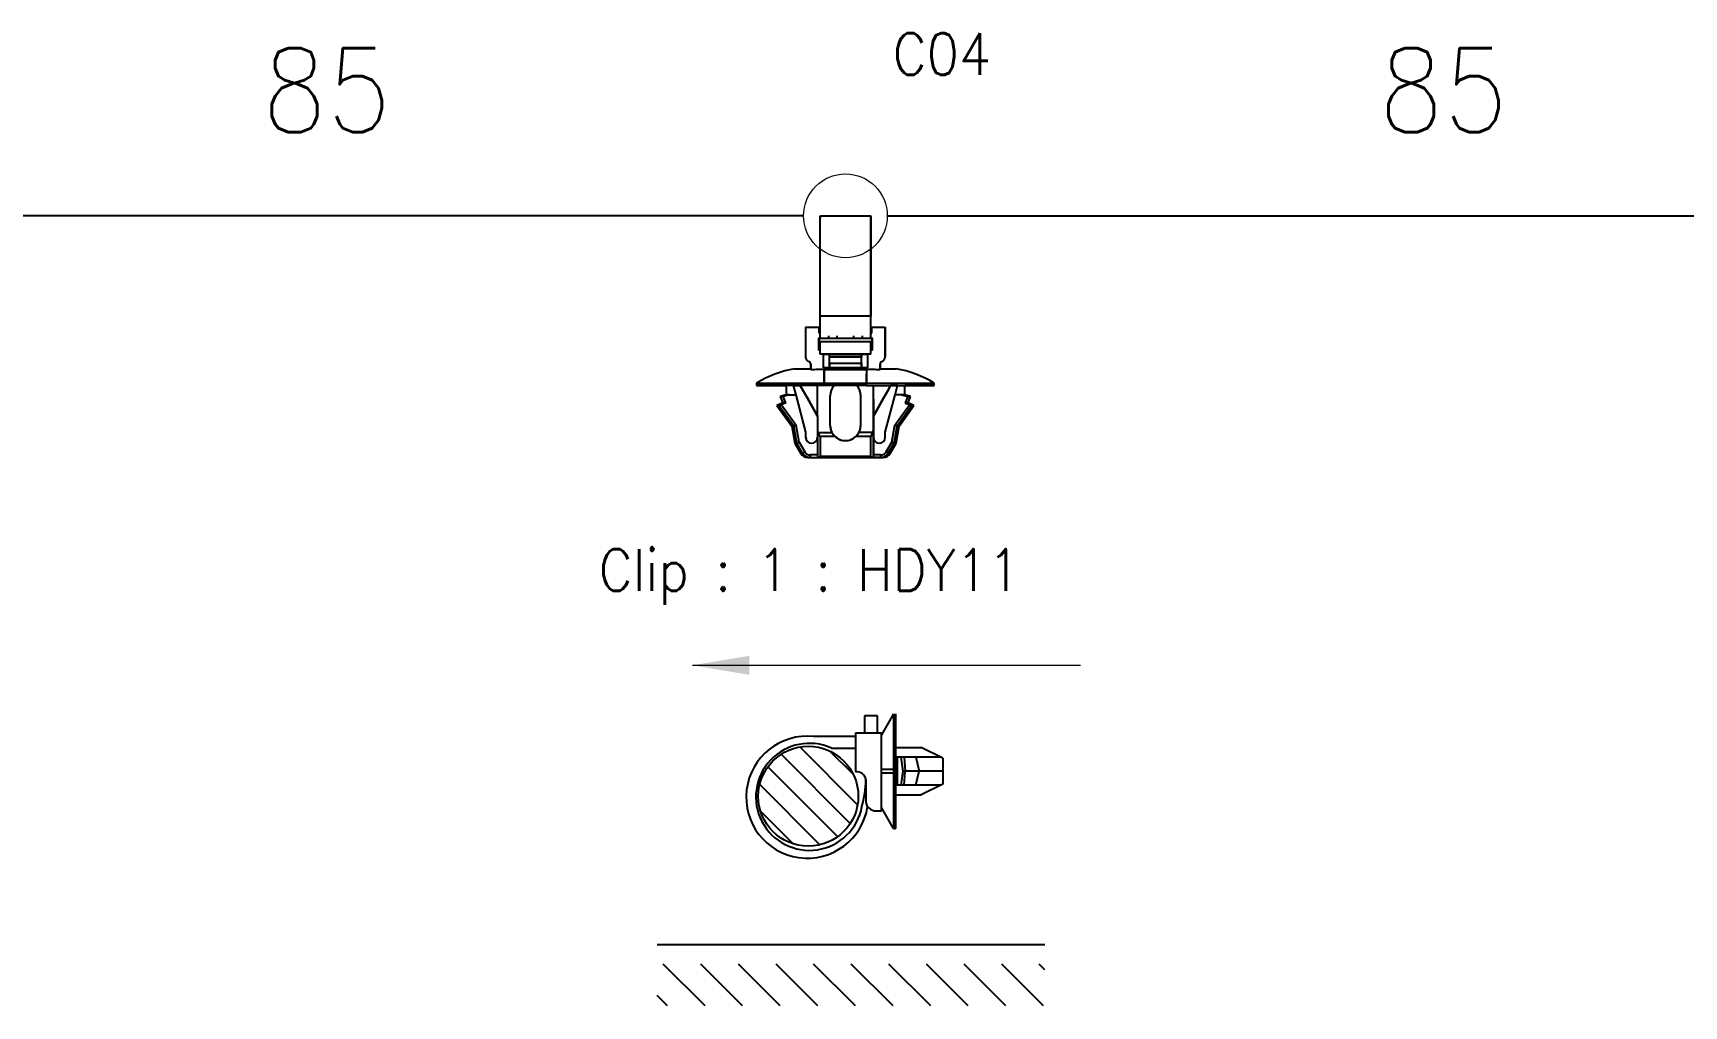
# Model space of a CAD drawing. Header units: inches. Extents: x 47316 to 59086, y 3141 to 11743.
# Drawn here: x 51803.4 to 51902, y 7467.2 to 7525.3 of the extents above; entities that cross this region are included whole.
import ezdxf

# ---------------------------------------------------------------- set-up
doc = ezdxf.new("R2010")
doc.units = ezdxf.units.IN
doc.header["$MEASUREMENT"] = 0
doc.layers.add('at_Entity', color=1, linetype='Continuous')
doc.layers.add('图形层', color=7, linetype='Continuous')
doc.layers.add('Beschreibung', color=7, linetype='Continuous', lineweight=25)
doc.styles.get("Standard").update_dxf_attribs({"font": ''})
doc.styles.get('Standard').set_extended_font_data('SimSun')
doc.linetypes.add('_VH_OTCON', pattern='A,0.0001,[7,VeSys.shx,S=0.1,R=0,X=0,Y=0],-0.4,[7,VeSys.shx,S=0.1,R=0,X=0,Y=0],-0.4,["X",Standard,S=1,R=0,X=-0.5,Y=-0.5],-0.0001,[7,VeSys.shx,S=0.1,R=0,X=0,Y=0],-0.4', length=1.2002)

msp = doc.modelspace()

# ---------------------------------------------------------------- linework, layer by layer
at = {"color": 0, "linetype": '_VH_OTCON', "lineweight": -3, "ltscale": 5}
for p, q in [((51849.428, 7514.341), (51792.076, 7514.341)), ((51854.428, 7514.341), (51920.403, 7514.341))]:
    msp.add_line(p, q, dxfattribs=at)
at = {"color": 0, "ltscale": 0.378893}
msp.add_line((51850.412, 7508.341), (51850.412, 7514.341), dxfattribs=at)
at = {"color": 0, "ltscale": 0.15}
for p, q in [((51850.412, 7514.341), (51853.443, 7514.341)), ((51853.443, 7508.341), (51850.412, 7508.341)), ((51850.412, 7506.83), (51853.443, 7506.83)), ((51853.443, 7506.072), (51850.412, 7506.072)), ((51850.412, 7499.985), (51853.443, 7499.985))]:
    msp.add_line(p, q, dxfattribs=at)
at = {"color": 0, "ltscale": 0.0272}
msp.add_line((51850.412, 7514.205), (51850.412, 7514.341), dxfattribs=at)
at = {"color": 0, "ltscale": 0.37888}
msp.add_line((51850.412, 7508.341), (51850.412, 7514.341), dxfattribs=at)
at = {"color": 0, "ltscale": 0.027199}
msp.add_line((51850.412, 7514.341), (51850.412, 7514.205), dxfattribs=at)
at = {"color": 0, "ltscale": 0.378897}
msp.add_line((51853.443, 7514.341), (51853.443, 7508.341), dxfattribs=at)
at = {"color": 0, "ltscale": 0.378905}
msp.add_line((51853.443, 7508.341), (51853.443, 7514.341), dxfattribs=at)
at = {"color": 0, "ltscale": 0.108633}
msp.add_line((51853.443, 7507.689), (51853.443, 7509.884), dxfattribs=at)
at = {"color": 0, "ltscale": 0.076392}
msp.add_line((51853.443, 7508.34), (51853.443, 7509.884), dxfattribs=at)
at = {"color": 0, "ltscale": 0.098454}
msp.add_line((51853.443, 7507.689), (51853.443, 7509.678), dxfattribs=at)
at = {"color": 0, "ltscale": 0.057913}
msp.add_line((51853.443, 7507.689), (51853.443, 7508.859), dxfattribs=at)
at = {"color": 0, "ltscale": 0.022501}
for p, q in [((51849.553, 7507.689), (51849.553, 7507.234)), ((51854.302, 7507.689), (51854.302, 7507.234))]:
    msp.add_line(p, q, dxfattribs=at)
at = {"color": 0, "ltscale": 0.039999}
for p, q in [((51849.553, 7507.689), (51850.362, 7507.689)), ((51853.494, 7507.689), (51854.302, 7507.689))]:
    msp.add_line(p, q, dxfattribs=at)
at = {"color": 0, "ltscale": 0.0175}
for p, q in [((51850.362, 7507.335), (51850.362, 7507.689)), ((51853.494, 7507.335), (51853.494, 7507.689))]:
    msp.add_line(p, q, dxfattribs=at)
at = {"color": 0, "ltscale": 0.002499}
for p, q in [((51850.362, 7507.689), (51850.412, 7507.689)), ((51853.443, 7507.689), (51853.494, 7507.689)), ((51850.362, 7507.032), (51850.311, 7507.032)), ((51850.362, 7507.335), (51850.412, 7507.335)), ((51853.443, 7507.335), (51853.494, 7507.335)), ((51853.544, 7507.032), (51853.494, 7507.032)), ((51850.362, 7506.375), (51850.412, 7506.375)), ((51853.494, 7506.375), (51853.443, 7506.375))]:
    msp.add_line(p, q, dxfattribs=at)
at = {"color": 0, "ltscale": 2.6e-05}
for p, q in [((51850.362, 7507.689), (51850.362, 7507.688)), ((51853.494, 7507.688), (51853.494, 7507.689))]:
    msp.add_line(p, q, dxfattribs=at)
at = {"color": 0, "ltscale": 0.0644}
for p, q in [((51850.412, 7507.039), (51850.412, 7508.341)), ((51853.443, 7507.039), (51853.443, 7508.341))]:
    msp.add_line(p, q, dxfattribs=at)
at = {"color": 0, "ltscale": 0.025}
for p, q in [((51854.302, 7507.184), (51854.302, 7507.689)), ((51850.917, 7507.039), (51851.423, 7507.039)), ((51852.433, 7507.039), (51852.938, 7507.039)), ((51852.433, 7507.032), (51852.938, 7507.032))]:
    msp.add_line(p, q, dxfattribs=at)
at = {"color": 0, "ltscale": 0.064999}
for p, q in [((51849.553, 7507.234), (51849.553, 7505.921)), ((51854.302, 7507.234), (51854.302, 7505.921))]:
    msp.add_line(p, q, dxfattribs=at)
at = {"color": 0, "ltscale": 0.035001}
for p, q in [((51850.311, 7507.032), (51850.311, 7506.325)), ((51853.544, 7506.325), (51853.544, 7507.032)), ((51853.191, 7504.203), (51853.191, 7504.91))]:
    msp.add_line(p, q, dxfattribs=at)
at = {"color": 0, "ltscale": 0.032501}
for p, q in [((51850.362, 7507.032), (51850.362, 7506.375)), ((51853.494, 7507.032), (51853.494, 7506.375))]:
    msp.add_line(p, q, dxfattribs=at)
at = {"color": 0, "ltscale": 0.154999}
msp.add_line((51850.362, 7507.032), (51853.494, 7507.032), dxfattribs=at)
at = {"color": 0, "ltscale": 0.0375}
for p, q in [((51850.412, 7506.072), (51850.412, 7506.83)), ((51853.443, 7506.072), (51853.443, 7506.83))]:
    msp.add_line(p, q, dxfattribs=at)
at = {"color": 0, "ltscale": 0.0075}
for p, q in [((51850.917, 7507.184), (51850.917, 7507.032)), ((51851.423, 7507.184), (51851.423, 7507.032)), ((51852.433, 7507.032), (51852.433, 7507.184)), ((51852.938, 7507.032), (51852.938, 7507.184)), ((51846.623, 7504.355), (51846.623, 7504.203)), ((51850.665, 7504.203), (51850.665, 7504.355)), ((51857.232, 7504.203), (51857.232, 7504.355)), ((51849.837, 7499.909), (51849.837, 7500.061)), ((51853.595, 7499.909), (51853.595, 7500.061)), ((51854.018, 7500.061), (51854.018, 7499.909))]:
    msp.add_line(p, q, dxfattribs=at)
at = {"color": 0, "ltscale": 0.000368}
msp.add_line((51850.917, 7507.04), (51850.917, 7507.032), dxfattribs=at)
at = {"color": 0, "ltscale": 0.023056}
msp.add_line((51850.957, 7507.032), (51851.423, 7507.032), dxfattribs=at)
at = {"color": 0, "ltscale": 0.000322}
msp.add_line((51852.433, 7507.032), (51852.433, 7507.039), dxfattribs=at)
at = {"color": 0, "ltscale": 0.021939}
msp.add_line((51853.494, 7507.032), (51853.494, 7506.589), dxfattribs=at)
at = {"color": 0, "ltscale": 0.010562}
msp.add_line((51853.494, 7506.375), (51853.494, 7506.589), dxfattribs=at)
at = {"color": 0, "ltscale": 0.000629}
msp.add_line((51853.532, 7507.032), (51853.544, 7507.032), dxfattribs=at)
at = {"color": 0, "ltscale": 0.0625}
msp.add_line((51854.302, 7505.921), (51854.302, 7507.184), dxfattribs=at)
at = {"color": 0, "ltscale": 0.004999}
for p, q in [((51850.412, 7506.325), (51850.311, 7506.325)), ((51853.544, 7506.325), (51853.443, 7506.325))]:
    msp.add_line(p, q, dxfattribs=at)
at = {"color": 0, "ltscale": 0.040002}
for p, q in [((51850.614, 7505.264), (51850.614, 7506.072)), ((51853.241, 7506.072), (51853.241, 7505.264))]:
    msp.add_line(p, q, dxfattribs=at)
at = {"color": 0, "ltscale": 0.017502}
for p, q in [((51850.614, 7506.072), (51850.968, 7506.072)), ((51852.888, 7506.072), (51853.241, 7506.072))]:
    msp.add_line(p, q, dxfattribs=at)
at = {"color": 0, "ltscale": 0.00087}
for p, q in [((51850.968, 7506.055), (51850.968, 7506.072)), ((51852.888, 7506.072), (51852.888, 7506.055))]:
    msp.add_line(p, q, dxfattribs=at)
at = {"color": 0, "ltscale": 0.007443}
for p, q in [((51850.968, 7505.904), (51850.968, 7506.055)), ((51852.888, 7506.055), (51852.888, 7505.904))]:
    msp.add_line(p, q, dxfattribs=at)
at = {"color": 0, "ltscale": 0.095001}
for p, q in [((51850.968, 7506.055), (51852.888, 7506.055)), ((51852.888, 7505.904), (51850.968, 7505.904)), ((51850.968, 7505.544), (51852.888, 7505.544)), ((51850.968, 7505.293), (51852.888, 7505.293))]:
    msp.add_line(p, q, dxfattribs=at)
at = {"color": 0, "ltscale": 0.017839}
for p, q in [((51850.968, 7505.544), (51850.968, 7505.904)), ((51852.888, 7505.544), (51852.888, 7505.904))]:
    msp.add_line(p, q, dxfattribs=at)
at = {"color": 0, "ltscale": 0.023952}
msp.add_line((51852.888, 7505.588), (51852.888, 7506.072), dxfattribs=at)
at = {"color": 0, "ltscale": 0.014789}
msp.add_line((51852.888, 7505.563), (51852.888, 7505.264), dxfattribs=at)
at = {"color": 0, "ltscale": 0.002502}
msp.add_line((51853.443, 7506.325), (51853.443, 7506.375), dxfattribs=at)
at = {"color": 0, "ltscale": 0.047501}
for p, q in [((51848.897, 7505.213), (51849.856, 7505.213)), ((51853.999, 7505.213), (51854.959, 7505.213))]:
    msp.add_line(p, q, dxfattribs=at)
at = {"color": 0, "ltscale": 0.017476}
for p, q in [((51849.856, 7505.492), (51849.856, 7505.139)), ((51853.999, 7505.492), (51853.999, 7505.139))]:
    msp.add_line(p, q, dxfattribs=at)
at = {"color": 0, "ltscale": 0.017471}
for p, q in [((51849.856, 7505.139), (51849.856, 7505.492)), ((51853.999, 7505.139), (51853.999, 7505.492))]:
    msp.add_line(p, q, dxfattribs=at)
at = {"color": 0, "ltscale": 0.00369}
for p, q in [((51849.856, 7505.213), (51849.856, 7505.139)), ((51853.999, 7505.139), (51853.999, 7505.213))]:
    msp.add_line(p, q, dxfattribs=at)
at = {"color": 0, "ltscale": 0.129999}
msp.add_line((51853.241, 7505.264), (51850.614, 7505.264), dxfattribs=at)
at = {"color": 0, "ltscale": 0.040569}
for p, q in [((51850.665, 7504.355), (51850.665, 7505.174)), ((51853.191, 7505.174), (51853.191, 7504.355))]:
    msp.add_line(p, q, dxfattribs=at)
at = {"color": 0, "ltscale": 0.125}
for p, q in [((51850.665, 7505.174), (51853.191, 7505.174)), ((51853.191, 7505.174), (51850.665, 7505.174)), ((51850.665, 7504.355), (51853.191, 7504.355)), ((51853.191, 7504.203), (51850.665, 7504.203))]:
    msp.add_line(p, q, dxfattribs=at)
at = {"color": 0, "ltscale": 0.040567}
for p, q in [((51850.665, 7505.174), (51850.665, 7504.355)), ((51853.191, 7505.174), (51853.191, 7504.355))]:
    msp.add_line(p, q, dxfattribs=at)
at = {"color": 0, "ltscale": 0.02751}
msp.add_line((51850.665, 7504.354), (51850.665, 7504.91), dxfattribs=at)
at = {"color": 0, "ltscale": 0.012407}
for p, q in [((51850.968, 7505.293), (51850.968, 7505.544)), ((51852.888, 7505.293), (51852.888, 7505.544))]:
    msp.add_line(p, q, dxfattribs=at)
at = {"color": 0, "ltscale": 0.013841}
for p, q in [((51850.968, 7505.544), (51850.968, 7505.264)), ((51852.888, 7505.264), (51852.888, 7505.544))]:
    msp.add_line(p, q, dxfattribs=at)
at = {"color": 0, "ltscale": 0.001447}
msp.add_line((51850.968, 7505.293), (51850.968, 7505.264), dxfattribs=at)
at = {"color": 0, "ltscale": 0.013786}
msp.add_line((51853.999, 7505.213), (51853.999, 7505.492), dxfattribs=at)
at = {"color": 0, "ltscale": 0.2}
for p, q in [((51846.623, 7504.355), (51850.665, 7504.355)), ((51850.665, 7504.203), (51846.623, 7504.203)), ((51853.191, 7504.355), (51857.232, 7504.355)), ((51853.191, 7504.203), (51857.232, 7504.203))]:
    msp.add_line(p, q, dxfattribs=at)
at = {"color": 0, "ltscale": 0.087396}
for p, q in [((51846.623, 7504.203), (51848.389, 7504.203)), ((51857.232, 7504.203), (51855.466, 7504.203))]:
    msp.add_line(p, q, dxfattribs=at)
at = {"color": 0, "ltscale": 0.018174}
msp.add_line((51848.391, 7503.647), (51848.038, 7503.546), dxfattribs=at)
at = {"color": 0, "ltscale": 0.018199}
for p, q in [((51848.562, 7503.647), (51848.208, 7503.546)), ((51855.294, 7503.647), (51855.647, 7503.546))]:
    msp.add_line(p, q, dxfattribs=at)
at = {"color": 0, "ltscale": 0.027499}
for p, q in [((51848.391, 7504.203), (51848.391, 7503.647)), ((51855.464, 7503.647), (51855.464, 7504.203))]:
    msp.add_line(p, q, dxfattribs=at)
at = {"color": 0, "ltscale": 0.00033}
for p, q in [((51848.398, 7503.647), (51848.391, 7503.647)), ((51855.464, 7503.647), (51855.457, 7503.647)), ((51848.19, 7503.167), (51848.196, 7503.167))]:
    msp.add_line(p, q, dxfattribs=at)
at = {"color": 0, "ltscale": 0.008441}
for p, q in [((51848.391, 7503.647), (51848.562, 7503.647)), ((51848.562, 7503.647), (51848.391, 7503.647)), ((51848.189, 7503.167), (51848.36, 7503.167))]:
    msp.add_line(p, q, dxfattribs=at)
at = {"color": 0, "ltscale": 0.008432}
msp.add_line((51848.562, 7503.647), (51848.391, 7503.647), dxfattribs=at)
at = {"color": 0, "ltscale": 0.000342}
for p, q in [((51848.391, 7503.647), (51848.398, 7503.647)), ((51855.457, 7503.647), (51855.464, 7503.647))]:
    msp.add_line(p, q, dxfattribs=at)
at = {"color": 0, "ltscale": 0.000286}
msp.add_line((51848.393, 7503.646), (51848.398, 7503.647), dxfattribs=at)
at = {"color": 0, "ltscale": 0.002209}
msp.add_line((51848.443, 7503.647), (51848.398, 7503.647), dxfattribs=at)
at = {"color": 0, "ltscale": 0.003674}
for p, q in [((51848.398, 7503.647), (51848.473, 7503.647)), ((51855.383, 7503.647), (51855.457, 7503.647))]:
    msp.add_line(p, q, dxfattribs=at)
at = {"color": 0, "ltscale": 0.00434}
msp.add_line((51848.473, 7503.647), (51848.56, 7503.647), dxfattribs=at)
at = {"color": 0, "ltscale": 0.019785}
for p, q in [((51848.562, 7503.647), (51848.962, 7503.647)), ((51855.294, 7503.647), (51854.894, 7503.647))]:
    msp.add_line(p, q, dxfattribs=at)
at = {"color": 0, "ltscale": 0.020602}
for p, q in [((51848.814, 7504.203), (51849.23, 7504.203)), ((51855.042, 7504.203), (51854.625, 7504.203))]:
    msp.add_line(p, q, dxfattribs=at)
at = {"color": 0, "ltscale": 0.028456}
for p, q in [((51848.814, 7504.203), (51848.962, 7503.647)), ((51854.894, 7503.647), (51855.042, 7504.203))]:
    msp.add_line(p, q, dxfattribs=at)
at = {"color": 0, "ltscale": 0.11383}
for p, q in [((51848.962, 7503.647), (51849.553, 7501.425)), ((51854.302, 7501.425), (51854.894, 7503.647))]:
    msp.add_line(p, q, dxfattribs=at)
at = {"color": 0, "ltscale": 0.015242}
for p, q in [((51849.385, 7503.935), (51849.233, 7504.203)), ((51854.622, 7504.203), (51854.471, 7503.935))]:
    msp.add_line(p, q, dxfattribs=at)
at = {"color": 0, "ltscale": 0.015215}
msp.add_line((51849.233, 7504.203), (51849.384, 7503.936), dxfattribs=at)
at = {"color": 0, "ltscale": 0.02701}
msp.add_line((51849.384, 7503.936), (51849.653, 7503.461), dxfattribs=at)
at = {"color": 0, "ltscale": 0.026985}
for p, q in [((51849.653, 7503.46), (51849.385, 7503.935)), ((51854.471, 7503.935), (51854.203, 7503.46))]:
    msp.add_line(p, q, dxfattribs=at)
at = {"color": 0, "ltscale": 0.089999}
for p, q in [((51850.261, 7502.384), (51850.261, 7504.203)), ((51853.595, 7502.384), (51853.595, 7504.203))]:
    msp.add_line(p, q, dxfattribs=at)
at = {"color": 0, "ltscale": 0.0875}
for p, q in [((51851.018, 7501.829), (51851.018, 7503.597)), ((51852.837, 7501.829), (51852.837, 7503.597)), ((51855.464, 7504.203), (51857.232, 7504.203))]:
    msp.add_line(p, q, dxfattribs=at)
at = {"color": 0, "ltscale": 0.02697}
msp.add_line((51854.203, 7503.461), (51854.471, 7503.935), dxfattribs=at)
at = {"color": 0, "ltscale": 0.015289}
msp.add_line((51854.471, 7503.935), (51854.623, 7504.204), dxfattribs=at)
at = {"color": 0, "ltscale": 0.020749}
msp.add_line((51854.622, 7504.203), (51855.042, 7504.203), dxfattribs=at)
at = {"color": 0, "ltscale": 0.006299}
msp.add_line((51855.294, 7503.647), (51855.421, 7503.647), dxfattribs=at)
at = {"color": 0, "ltscale": 0.006305}
msp.add_line((51855.421, 7503.647), (51855.294, 7503.647), dxfattribs=at)
at = {"color": 0, "ltscale": 0.00329}
msp.add_line((51855.316, 7503.647), (51855.383, 7503.647), dxfattribs=at)
at = {"color": 0, "ltscale": 0.006641}
msp.add_line((51855.464, 7503.647), (51855.33, 7503.647), dxfattribs=at)
at = {"color": 0, "ltscale": 0.001825}
msp.add_line((51855.457, 7503.647), (51855.421, 7503.647), dxfattribs=at)
at = {"color": 0, "ltscale": 0.002142}
msp.add_line((51855.421, 7503.647), (51855.464, 7503.647), dxfattribs=at)
at = {"color": 0, "ltscale": 0.002136}
msp.add_line((51855.464, 7503.647), (51855.421, 7503.647), dxfattribs=at)
at = {"color": 0, "ltscale": 0.018183}
msp.add_line((51855.817, 7503.546), (51855.464, 7503.647), dxfattribs=at)
at = {"color": 0, "ltscale": 0.019025}
msp.add_line((51848.189, 7503.167), (51847.836, 7503.016), dxfattribs=at)
at = {"color": 0, "ltscale": 0.006177}
msp.add_line((51847.961, 7503.016), (51847.836, 7503.016), dxfattribs=at)
at = {"color": 0, "ltscale": 0.006165}
for p, q in [((51847.836, 7503.016), (51847.961, 7503.016)), ((51848.72, 7501.778), (51848.845, 7501.778))]:
    msp.add_line(p, q, dxfattribs=at)
at = {"color": 0, "ltscale": 0.075271}
for p, q in [((51847.836, 7503.016), (51848.72, 7501.778)), ((51848.845, 7501.778), (51847.961, 7503.016)), ((51855.895, 7503.016), (51855.011, 7501.778)), ((51855.135, 7501.778), (51856.019, 7503.016))]:
    msp.add_line(p, q, dxfattribs=at)
at = {"color": 0, "ltscale": 0.075264}
msp.add_line((51848.845, 7501.778), (51847.961, 7503.016), dxfattribs=at)
at = {"color": 0, "ltscale": 0.000925}
msp.add_line((51848.038, 7503.546), (51848.057, 7503.546), dxfattribs=at)
at = {"color": 0, "ltscale": 0.020195}
for p, q in [((51848.038, 7503.546), (51848.19, 7503.167)), ((51848.36, 7503.167), (51848.208, 7503.546)), ((51855.647, 7503.546), (51855.496, 7503.167)), ((51855.666, 7503.167), (51855.817, 7503.546))]:
    msp.add_line(p, q, dxfattribs=at)
at = {"color": 0, "ltscale": 0.000912}
for p, q in [((51848.057, 7503.546), (51848.038, 7503.546)), ((51855.666, 7503.167), (51855.647, 7503.167))]:
    msp.add_line(p, q, dxfattribs=at)
at = {"color": 0, "ltscale": 0.002823}
msp.add_line((51848.057, 7503.546), (51848.114, 7503.546), dxfattribs=at)
at = {"color": 0, "ltscale": 0.00282}
for p, q in [((51848.114, 7503.546), (51848.057, 7503.546)), ((51855.647, 7503.167), (51855.59, 7503.167))]:
    msp.add_line(p, q, dxfattribs=at)
at = {"color": 0, "ltscale": 0.013619}
for p, q in [((51848.36, 7503.167), (51848.107, 7503.059)), ((51855.496, 7503.167), (51855.749, 7503.059))]:
    msp.add_line(p, q, dxfattribs=at)
at = {"color": 0, "ltscale": 0.074459}
for p, q in [((51848.107, 7503.059), (51848.982, 7501.835)), ((51854.874, 7501.835), (51855.749, 7503.059))]:
    msp.add_line(p, q, dxfattribs=at)
at = {"color": 0, "ltscale": 0.004681}
msp.add_line((51848.208, 7503.546), (51848.114, 7503.546), dxfattribs=at)
at = {"color": 0, "ltscale": 0.000327}
msp.add_line((51848.196, 7503.167), (51848.189, 7503.167), dxfattribs=at)
at = {"color": 0, "ltscale": 0.008429}
for p, q in [((51848.36, 7503.167), (51848.19, 7503.167)), ((51855.647, 7503.546), (51855.817, 7503.546))]:
    msp.add_line(p, q, dxfattribs=at)
at = {"color": 0, "ltscale": 0.001593}
msp.add_line((51848.228, 7503.167), (51848.196, 7503.167), dxfattribs=at)
at = {"color": 0, "ltscale": 0.003809}
msp.add_line((51848.196, 7503.167), (51848.273, 7503.167), dxfattribs=at)
at = {"color": 0, "ltscale": 0.004291}
msp.add_line((51848.273, 7503.167), (51848.36, 7503.167), dxfattribs=at)
at = {"color": 0, "ltscale": 0.064963}
msp.add_line((51849.615, 7503.527), (51850.261, 7502.384), dxfattribs=at)
at = {"color": 0, "ltscale": 0.061161}
msp.add_line((51849.653, 7503.461), (51850.261, 7502.384), dxfattribs=at)
at = {"color": 0, "ltscale": 0.061156}
for p, q in [((51850.261, 7502.384), (51849.653, 7503.46)), ((51854.203, 7503.46), (51853.595, 7502.384))]:
    msp.add_line(p, q, dxfattribs=at)
at = {"color": 0, "ltscale": 0.065039}
msp.add_line((51853.595, 7502.384), (51854.241, 7503.529), dxfattribs=at)
at = {"color": 0, "ltscale": 0.06116}
msp.add_line((51853.595, 7502.384), (51854.203, 7503.461), dxfattribs=at)
at = {"color": 0, "ltscale": 0.040697}
msp.add_line((51853.595, 7502.572), (51853.595, 7503.395), dxfattribs=at)
at = {"color": 0, "ltscale": 0.040701}
msp.add_line((51853.595, 7503.395), (51853.595, 7502.572), dxfattribs=at)
at = {"color": 0, "ltscale": 0.004715}
msp.add_line((51855.496, 7503.167), (51855.591, 7503.167), dxfattribs=at)
at = {"color": 0, "ltscale": 0.004687}
msp.add_line((51855.59, 7503.167), (51855.496, 7503.167), dxfattribs=at)
at = {"color": 0, "ltscale": 0.002832}
msp.add_line((51855.591, 7503.167), (51855.648, 7503.167), dxfattribs=at)
at = {"color": 0, "ltscale": 0.002869}
msp.add_line((51855.601, 7503.167), (51855.659, 7503.167), dxfattribs=at)
at = {"color": 0, "ltscale": 0.002856}
msp.add_line((51855.66, 7503.167), (51855.602, 7503.167), dxfattribs=at)
at = {"color": 0, "ltscale": 0.008438}
msp.add_line((51855.817, 7503.546), (51855.647, 7503.546), dxfattribs=at)
at = {"color": 0, "ltscale": 0.0009}
msp.add_line((51855.648, 7503.167), (51855.666, 7503.167), dxfattribs=at)
at = {"color": 0, "ltscale": 0.019}
msp.add_line((51856.019, 7503.016), (51855.666, 7503.167), dxfattribs=at)
at = {"color": 0, "ltscale": 0.002185}
msp.add_line((51855.734, 7503.546), (51855.778, 7503.546), dxfattribs=at)
at = {"color": 0, "ltscale": 0.005249}
msp.add_line((51856, 7503.016), (51855.894, 7503.016), dxfattribs=at)
at = {"color": 0, "ltscale": 0.005222}
msp.add_line((51856, 7503.016), (51855.895, 7503.016), dxfattribs=at)
at = {"color": 0, "ltscale": 0.000903}
msp.add_line((51856.019, 7503.016), (51856, 7503.016), dxfattribs=at)
at = {"color": 0, "ltscale": 0.000916}
msp.add_line((51856.018, 7503.016), (51856, 7503.016), dxfattribs=at)
at = {"color": 0, "ltscale": 4.9e-05}
msp.add_line((51856.019, 7503.016), (51856.018, 7503.016), dxfattribs=at)
at = {"color": 0, "ltscale": 4.3e-05}
msp.add_line((51856.019, 7503.016), (51856.019, 7503.016), dxfattribs=at)
at = {"color": 0, "ltscale": 0.05076}
for p, q in [((51848.72, 7501.778), (51848.897, 7500.768)), ((51854.959, 7500.768), (51855.135, 7501.778))]:
    msp.add_line(p, q, dxfattribs=at)
at = {"color": 0, "ltscale": 0.050769}
msp.add_line((51849.025, 7500.768), (51848.845, 7501.778), dxfattribs=at)
at = {"color": 0, "ltscale": 0.002621}
for p, q in [((51848.897, 7501.799), (51848.848, 7501.779)), ((51855.007, 7501.779), (51854.958, 7501.799))]:
    msp.add_line(p, q, dxfattribs=at)
at = {"color": 0, "ltscale": 0.050773}
for p, q in [((51849.025, 7500.768), (51848.848, 7501.779)), ((51854.83, 7500.768), (51855.007, 7501.779))]:
    msp.add_line(p, q, dxfattribs=at)
at = {"color": 0, "ltscale": 0.000205}
for p, q in [((51848.897, 7501.799), (51848.901, 7501.801)), ((51854.958, 7501.799), (51854.954, 7501.801))]:
    msp.add_line(p, q, dxfattribs=at)
at = {"color": 0, "ltscale": 0.004321}
for p, q in [((51848.982, 7501.835), (51848.901, 7501.801)), ((51854.954, 7501.801), (51854.874, 7501.835))]:
    msp.add_line(p, q, dxfattribs=at)
at = {"color": 0, "ltscale": 0.051095}
for p, q in [((51849.16, 7500.818), (51848.982, 7501.835)), ((51854.696, 7500.818), (51854.874, 7501.835))]:
    msp.add_line(p, q, dxfattribs=at)
at = {"color": 0, "ltscale": 0.039936}
for p, q in [((51850.261, 7502.384), (51850.261, 7501.577)), ((51853.595, 7502.384), (51853.595, 7501.577))]:
    msp.add_line(p, q, dxfattribs=at)
at = {"color": 0, "ltscale": 0.048712}
msp.add_line((51853.595, 7501.4), (51853.595, 7502.384), dxfattribs=at)
at = {"color": 0, "ltscale": 0.006168}
msp.add_line((51855.135, 7501.778), (51855.011, 7501.778), dxfattribs=at)
at = {"color": 0, "ltscale": 0.006219}
msp.add_line((51849.023, 7500.768), (51848.897, 7500.768), dxfattribs=at)
at = {"color": 0, "ltscale": 0.006223}
for p, q in [((51848.897, 7500.768), (51849.023, 7500.768)), ((51854.959, 7500.768), (51854.833, 7500.768))]:
    msp.add_line(p, q, dxfattribs=at)
at = {"color": 0, "ltscale": 0.034946}
for p, q in [((51848.897, 7500.768), (51849.255, 7500.159)), ((51854.601, 7500.159), (51854.959, 7500.768))]:
    msp.add_line(p, q, dxfattribs=at)
at = {"color": 0, "ltscale": 0.000128}
for p, q in [((51849.023, 7500.768), (51849.025, 7500.768)), ((51854.83, 7500.768), (51854.833, 7500.768))]:
    msp.add_line(p, q, dxfattribs=at)
at = {"color": 0, "ltscale": 0.034208}
for p, q in [((51849.373, 7500.172), (51849.023, 7500.768)), ((51854.482, 7500.172), (51854.833, 7500.768))]:
    msp.add_line(p, q, dxfattribs=at)
at = {"color": 0, "ltscale": 0.002806}
for p, q in [((51849.078, 7500.788), (51849.025, 7500.768)), ((51854.83, 7500.768), (51854.777, 7500.788))]:
    msp.add_line(p, q, dxfattribs=at)
at = {"color": 0, "ltscale": 0.00266}
for p, q in [((51849.025, 7500.768), (51849.076, 7500.786)), ((51854.78, 7500.786), (51854.83, 7500.768))]:
    msp.add_line(p, q, dxfattribs=at)
at = {"color": 0, "ltscale": 0.034163}
for p, q in [((51849.373, 7500.172), (51849.025, 7500.768)), ((51854.83, 7500.768), (51854.482, 7500.172))]:
    msp.add_line(p, q, dxfattribs=at)
at = {"color": 0, "ltscale": 0.004276}
for p, q in [((51849.16, 7500.818), (51849.078, 7500.788)), ((51849.079, 7500.788), (51849.16, 7500.818)), ((51854.777, 7500.788), (51854.696, 7500.818)), ((51854.696, 7500.818), (51854.777, 7500.788))]:
    msp.add_line(p, q, dxfattribs=at)
at = {"color": 0, "ltscale": 0.0329}
for p, q in [((51849.16, 7500.818), (51849.497, 7500.245)), ((51854.359, 7500.245), (51854.696, 7500.818))]:
    msp.add_line(p, q, dxfattribs=at)
at = {"color": 0, "ltscale": 0.014999}
for p, q in [((51849.553, 7501.425), (51849.553, 7501.121)), ((51854.302, 7501.121), (51854.302, 7501.425))]:
    msp.add_line(p, q, dxfattribs=at)
at = {"color": 0, "ltscale": 0.082565}
for p, q in [((51850.261, 7501.577), (51850.261, 7499.909)), ((51853.595, 7501.577), (51853.595, 7499.909))]:
    msp.add_line(p, q, dxfattribs=at)
at = {"color": 0, "ltscale": 0.002635}
for p, q in [((51850.286, 7501.408), (51850.305, 7501.358)), ((51853.551, 7501.358), (51853.569, 7501.408))]:
    msp.add_line(p, q, dxfattribs=at)
at = {"color": 0, "ltscale": 0.002634}
for p, q in [((51850.305, 7501.358), (51850.286, 7501.408)), ((51853.569, 7501.408), (51853.55, 7501.358))]:
    msp.add_line(p, q, dxfattribs=at)
at = {"color": 0, "ltscale": 0.041339}
for p, q in [((51850.286, 7501.408), (51851.122, 7501.408)), ((51853.569, 7501.408), (51852.734, 7501.408))]:
    msp.add_line(p, q, dxfattribs=at)
at = {"color": 0, "ltscale": 0.057954}
for p, q in [((51850.412, 7501.156), (51850.412, 7499.985)), ((51853.443, 7499.985), (51853.443, 7501.156))]:
    msp.add_line(p, q, dxfattribs=at)
at = {"color": 0, "ltscale": 0.044711}
for p, q in [((51851.316, 7501.156), (51850.412, 7501.156)), ((51853.443, 7501.156), (51852.54, 7501.156))]:
    msp.add_line(p, q, dxfattribs=at)
at = {"color": 0, "ltscale": 0.000598}
msp.add_line((51851.316, 7501.156), (51851.307, 7501.164), dxfattribs=at)
at = {"color": 0, "ltscale": 0.001863}
msp.add_line((51852.566, 7501.181), (51852.539, 7501.155), dxfattribs=at)
at = {"color": 0, "ltscale": 0.000505}
msp.add_line((51852.54, 7501.156), (51852.547, 7501.163), dxfattribs=at)
at = {"color": 0, "ltscale": 0.008279}
msp.add_line((51853.595, 7501.233), (51853.595, 7501.4), dxfattribs=at)
at = {"color": 0, "ltscale": 0.005516}
msp.add_line((51853.595, 7501.121), (51853.595, 7501.233), dxfattribs=at)
at = {"color": 0, "ltscale": 0.052501}
msp.add_line((51853.595, 7500.061), (51853.595, 7501.121), dxfattribs=at)
at = {"color": 0, "ltscale": 0.00587}
msp.add_line((51849.255, 7500.158), (51849.373, 7500.172), dxfattribs=at)
at = {"color": 0, "ltscale": 0.005865}
for p, q in [((51849.373, 7500.172), (51849.255, 7500.158)), ((51854.6, 7500.158), (51854.482, 7500.172))]:
    msp.add_line(p, q, dxfattribs=at)
at = {"color": 0, "ltscale": 0.007092}
for p, q in [((51849.373, 7500.172), (51849.497, 7500.245)), ((51854.359, 7500.245), (51854.482, 7500.172))]:
    msp.add_line(p, q, dxfattribs=at)
at = {"color": 0, "ltscale": 0.007248}
msp.add_line((51849.837, 7499.909), (51849.691, 7499.909), dxfattribs=at)
at = {"color": 0, "ltscale": 0.001605}
msp.add_line((51849.731, 7499.909), (51849.699, 7499.909), dxfattribs=at)
at = {"color": 0, "ltscale": 0.006183}
msp.add_line((51849.712, 7499.909), (51849.837, 7499.909), dxfattribs=at)
at = {"color": 0, "ltscale": 0.004422}
msp.add_line((51849.837, 7499.909), (51849.748, 7499.909), dxfattribs=at)
at = {"color": 0, "ltscale": 0.012915}
msp.add_line((51849.748, 7499.909), (51850.009, 7499.909), dxfattribs=at)
at = {"color": 0, "ltscale": 0.020941}
for p, q in [((51850.261, 7500.061), (51849.837, 7500.061)), ((51849.837, 7499.909), (51850.261, 7499.909)), ((51854.018, 7500.061), (51853.595, 7500.061)), ((51854.018, 7499.909), (51853.595, 7499.909))]:
    msp.add_line(p, q, dxfattribs=at)
at = {"color": 0, "ltscale": 0.012512}
for p, q in [((51850.009, 7499.909), (51850.262, 7499.909)), ((51853.594, 7499.909), (51853.847, 7499.909))]:
    msp.add_line(p, q, dxfattribs=at)
at = {"color": 0, "ltscale": 0.000995}
for p, q in [((51850.261, 7499.909), (51850.281, 7499.909)), ((51853.575, 7499.909), (51853.595, 7499.909))]:
    msp.add_line(p, q, dxfattribs=at)
at = {"color": 0, "ltscale": 0.000399}
msp.add_line((51850.287, 7499.91), (51850.279, 7499.909), dxfattribs=at)
at = {"color": 0, "ltscale": 0.163214}
msp.add_line((51850.279, 7499.909), (51853.577, 7499.909), dxfattribs=at)
at = {"color": 0, "ltscale": 0.163013}
msp.add_line((51853.575, 7499.909), (51850.281, 7499.909), dxfattribs=at)
at = {"color": 0, "ltscale": 0.015717}
msp.add_line((51854.164, 7499.909), (51853.847, 7499.909), dxfattribs=at)
at = {"color": 0, "ltscale": 0.015729}
msp.add_line((51853.847, 7499.909), (51854.164, 7499.909), dxfattribs=at)
at = {"color": 0, "ltscale": 0.005864}
msp.add_line((51854.6, 7500.158), (51854.482, 7500.172), dxfattribs=at)
at = {"color": 0, "lineweight": -3}
for p, q in [((51853.075, 7484.479), (51853.075, 7483.475)), ((51853.851, 7484.479), (51853.075, 7484.479)), ((51853.851, 7483.475), (51853.851, 7484.479)), ((51852.533, 7483.252), (51850.029, 7483.252)), ((51852.533, 7483.475), (51852.533, 7481.147)), ((51853.075, 7483.475), (51853.851, 7483.475)), ((51851.089, 7482.562), (51852.533, 7482.562)), ((51853.148, 7480.678), (51853.148, 7479.473)), ((51853.655, 7478.82), (51854.085, 7478.82))]:
    msp.add_line(p, q, dxfattribs=at)
at = {"color": 0, "lineweight": -3, "ltscale": 10}
for p, q in [((51852.217, 7478.067), (51848.091, 7482.192)), ((51852.651, 7479.179), (51849.203, 7482.627)), ((51852.402, 7480.975), (51851, 7482.377)), ((51851.464, 7477.272), (51847.296, 7481.44)), ((51850.405, 7476.784), (51846.808, 7480.381)), ((51848.797, 7476.845), (51846.87, 7478.773))]:
    msp.add_line(p, q, dxfattribs=at)
at = {"lineweight": -3}
for p, q in [((51840.68, 7470.826, 0), (51863.836, 7470.826, 0)), ((51843.545, 7467.164), (51841.05, 7469.659)), ((51845.79, 7467.164), (51843.295, 7469.659)), ((51848.036, 7467.164), (51845.54, 7469.659)), ((51850.281, 7467.164), (51847.785, 7469.659)), ((51852.526, 7467.164), (51850.03, 7469.659)), ((51854.771, 7467.164), (51852.275, 7469.659)), ((51857.016, 7467.164), (51854.52, 7469.659)), ((51859.261, 7467.164), (51856.766, 7469.659)), ((51861.506, 7467.164), (51859.011, 7469.659)), ((51863.751, 7467.164), (51861.256, 7469.659)), ((51863.836, 7469.324), (51863.501, 7469.659)), ((51841.3, 7467.164), (51840.68, 7467.785))]:
    msp.add_line(p, q, dxfattribs=at)
at = {"color": 0}
for points in [[(51851.316, 7501.156), (51851.496, 7501.028), (51851.6, 7500.98)], [(51852.256, 7500.98), (51852.359, 7501.028), (51852.54, 7501.156)], [(51849.373, 7500.172), (51849.459, 7500.062), (51849.57, 7499.98), (51849.699, 7499.927), (51849.837, 7499.909)], [(51849.373, 7500.172), (51849.441, 7500.08), (51849.526, 7500.006), (51849.65, 7499.943), (51849.837, 7499.909)], [(51854.018, 7499.909), (51854.157, 7499.927), (51854.286, 7499.98), (51854.397, 7500.063), (51854.482, 7500.172)], [(51854.018, 7499.909), (51854.155, 7499.927), (51854.283, 7499.977), (51854.375, 7500.041), (51854.482, 7500.172)]]:
    msp.add_lwpolyline(points, dxfattribs=at)
at = {"color": 1, "linetype": 'Continuous', "lineweight": 15}
msp.add_circle((51851.928, 7514.341), 2.5, dxfattribs=at)
at = {"color": 0, "lineweight": -3, "ltscale": 10}
msp.add_circle((51849.71, 7479.686), 2.984, dxfattribs=at)
at = {"color": 0}
for centre, radius, start, end in [((51849.856, 7505.921), 0.303, 179.99999, 250.52878), ((51849.856, 7505.921), 0.303, 179.99938, 250.52933), ((51849.705, 7505.492), 0.152, 42.26917, 70.45688), ((51849.704, 7505.491), 0.153, 0.31556, 70.21322), ((51849.705, 7505.492), 0.152, 0.01905, 70.50932), ((51854.152, 7505.491), 0.153, 109.78678, 179.68444), ((51854.151, 7505.492), 0.152, 109.49027, 179.98054), ((51854.151, 7505.491), 0.153, 109.54466, 122.95746), ((51853.999, 7505.921), 0.303, 289.47122, 0), ((51853.999, 7505.921), 0.303, 289.47059, 0.00061), ((51850.048, 7498.728), 6.586, 100.06433, 121.32658), ((51850.64, 7496.352), 8.822, 92.4656, 95.09803), ((51850.834, 7493.563), 11.617, 92.82582, 94.82483), ((51850.664, 7495.899), 9.276, 89.99372, 92.48929), ((51850.71, 7493.321), 11.853, 90.21741, 92.17036), ((51853.146, 7493.321), 11.853, 87.82965, 89.78259), ((51853.192, 7495.897), 9.277, 87.51085, 90.00611), ((51853.146, 7493.321), 11.853, 87.82965, 89.78259), ((51853.215, 7496.353), 8.821, 84.90179, 87.53454), ((51853.022, 7493.563), 11.617, 85.17517, 87.17418), ((51853.808, 7498.728), 6.586, 58.67343, 79.93567), ((51851.927, 7503.597), 0.909, 138.19182, 180.02562), ((51851.941, 7503.592), 0.923, 138.48521, 179.67293), ((51851.926, 7503.598), 0.907, 138.15455, 162.29646), ((51851.928, 7503.597), 0.909, 359.97561, 41.81866), ((51851.915, 7503.592), 0.923, 0.32706, 41.51479), ((51851.922, 7503.596), 0.915, 0.04843, 17.91343), ((51847.942, 7503.258), 0.243, 274.38921, 288.61835), ((51847.941, 7503.262), 0.247, 274.44161, 288.47785), ((51847.804, 7503.758), 0.762, 286.48269, 293.44544), ((51847.792, 7503.792), 0.798, 286.64102, 293.28495), ((51856.064, 7503.792), 0.798, 246.71641, 253.36569), ((51856.051, 7503.756), 0.76, 246.54772, 253.54197), ((51855.914, 7503.261), 0.246, 251.51628, 265.58003), ((51855.914, 7503.26), 0.245, 251.36901, 265.48204), ((51851.928, 7501.829), 0.909, 180.00045, 207.5793), ((51851.928, 7501.829), 0.909, 180.00023, 194.48358), ((51851.934, 7501.829), 0.916, 180.04823, 194.60816), ((51851.935, 7501.83), 0.916, 180.05597, 195.26815), ((51851.935, 7501.833), 0.917, 180.2495, 207.60295), ((51851.921, 7501.833), 0.917, 332.39705, 359.7505), ((51851.928, 7501.829), 0.909, 332.42069, 359.99956), ((51851.921, 7501.829), 0.916, 345.60919, 359.95117), ((51849.907, 7501.122), 0.354, 180.02454, 359.97546), ((51849.907, 7501.121), 0.353, 180.00789, 359.99211), ((51850.832, 7501.577), 0.571, 179.96208, 197.25188), ((51850.804, 7501.572), 0.543, 179.46073, 197.63345), ((51851.286, 7501.766), 1.063, 202.56691, 207.34235), ((51851.295, 7501.769), 1.072, 202.54644, 207.2781), ((51851.792, 7502.032), 1.634, 207.48589, 212.39785), ((51851.766, 7502.017), 1.605, 207.54216, 212.44811), ((51851.931, 7501.831), 0.914, 207.62657, 217.31194), ((51851.938, 7501.831), 0.918, 207.42513, 217.04797), ((51851.904, 7501.805), 0.876, 217.02723, 227.80148), ((51851.929, 7501.829), 0.911, 217.29702, 227.66623), ((51851.931, 7501.84), 0.92, 228.00076, 248.90155), ((51851.929, 7501.831), 0.911, 245.83724, 254.99704), ((51851.928, 7501.829), 0.91, 246.53322, 253.48916), ((51851.931, 7501.828), 0.909, 248.64582, 269.78798), ((51851.929, 7501.843), 0.923, 249.09881, 269.93401), ((51851.924, 7501.828), 0.909, 270.21203, 291.35418), ((51851.927, 7501.843), 0.923, 270.06564, 290.89906), ((51851.927, 7501.83), 0.91, 286.43481, 299.93114), ((51851.924, 7501.84), 0.92, 291.09952, 312.00448), ((51851.952, 7501.805), 0.876, 312.19852, 322.97278), ((51851.927, 7501.829), 0.911, 312.33376, 322.70297), ((51851.918, 7501.831), 0.918, 322.95203, 332.57487), ((51851.924, 7501.831), 0.914, 322.68806, 332.37343), ((51852.064, 7502.031), 1.634, 327.60181, 332.51439), ((51852.089, 7502.017), 1.604, 327.55164, 332.45804), ((51852.56, 7501.769), 1.073, 332.72272, 337.4531), ((51852.569, 7501.766), 1.063, 332.65799, 337.43288), ((51853.024, 7501.577), 0.571, 342.74813, 0.03792), ((51853.052, 7501.572), 0.543, 342.36347, 0.54301), ((51853.949, 7501.121), 0.353, 180.00789, 359.99211), ((51853.949, 7501.122), 0.354, 180.02454, 359.97546), ((51849.697, 7500.425), 0.516, 211.1525, 269.34265), ((51849.8, 7500.424), 0.352, 210.52892, 226.96533), ((51849.943, 7500.533), 0.531, 212.9072, 223.70291), ((51849.8, 7500.42), 0.35, 226.60635, 243.18927), ((51849.817, 7500.442), 0.378, 226.97644, 242.3479), ((51849.83, 7500.467), 0.406, 242.37989, 256.69587), ((51849.824, 7500.447), 0.385, 241.83953, 256.76125), ((51849.836, 7500.492), 0.431, 256.64604, 270.12295), ((51849.857, 7500.696), 0.635, 259.0695, 268.20905), ((51850.277, 7499.982), 0.0733, 272.66673, 292.2213), ((51850.277, 7499.983), 0.0738, 272.87695, 292.27225), ((51850.23, 7500.107), 0.207, 291.18182, 300.79787), ((51850.231, 7500.107), 0.206, 291.02989, 300.68309), ((51850.075, 7500.364), 0.507, 301.05122, 311.70229), ((51850.065, 7500.377), 0.523, 301.1803, 311.50628), ((51853.78, 7500.363), 0.506, 228.30511, 238.9783), ((51853.79, 7500.376), 0.522, 228.46706, 238.80891), ((51853.625, 7500.107), 0.207, 239.20529, 248.81672), ((51853.625, 7500.107), 0.206, 239.32222, 248.9686), ((51853.581, 7499.983), 0.074, 245.4196, 266.57636), ((51853.578, 7499.982), 0.0733, 247.77675, 267.33301), ((51853.582, 7499.984), 0.0748, 245.41089, 266.316), ((51853.579, 7499.983), 0.0738, 247.7243, 267.12035), ((51853.998, 7500.696), 0.635, 271.76822, 280.88392), ((51854.019, 7500.492), 0.432, 269.88103, 283.31213), ((51854.025, 7500.467), 0.406, 283.26413, 297.58592), ((51854.032, 7500.446), 0.384, 283.24655, 298.15961), ((51854.159, 7500.425), 0.516, 270.65733, 328.8491), ((51854.055, 7500.421), 0.351, 296.81547, 313.34667), ((51854.038, 7500.442), 0.378, 297.61613, 312.98085), ((51854.055, 7500.424), 0.353, 312.99511, 329.46634), ((51853.912, 7500.535), 0.533, 316.29414, 327.05461)]:
    msp.add_arc(centre, radius, start, end, dxfattribs=at)
at = {"color": 0, "lineweight": -3}
for centre, radius, start, end in [((51852.596, 7480.593), 0.558, 8.80174, 96.51882), ((51846.024, 7480.888), 7.126, 345.21728, 358.31312), ((51853.755, 7479.421), 0.61, 175.11571, 260.5428)]:
    msp.add_arc(centre, radius, start, end, dxfattribs=at)
at = {"layer": 'at_Entity', "color": 0, "lineweight": -3}
for p, q in [((51854.79, 7484.61), (51854.085, 7483.355)), ((51854.79, 7484.61), (51854.79, 7477.751)), ((51854.918, 7484.61), (51854.918, 7477.751)), ((51854.913, 7482.591), (51856.452, 7482.591)), ((51857.606, 7482.014), (51854.918, 7482.014)), ((51855.041, 7480.347), (51855.041, 7482.014)), ((51855.234, 7482.014), (51855.362, 7481.181)), ((51855.426, 7482.014), (51855.49, 7481.181)), ((51856.131, 7482.014), (51856.323, 7481.181)), ((51857.734, 7481.95), (51856.452, 7482.591)), ((51857.734, 7481.95), (51857.734, 7480.411)), ((51854.918, 7481.277), (51854.085, 7481.277)), ((51854.085, 7481.084), (51854.918, 7481.084)), ((51855.362, 7481.181), (51855.234, 7480.347)), ((51857.734, 7481.181), (51855.362, 7481.181)), ((51855.426, 7480.347), (51855.49, 7481.181)), ((51856.131, 7480.347), (51856.323, 7481.181)), ((51857.606, 7480.347), (51854.918, 7480.347)), ((51857.734, 7480.411), (51856.452, 7479.77)), ((51854.79, 7477.751), (51854.085, 7479.006)), ((51854.913, 7479.77), (51856.452, 7479.77)), ((51854.79, 7477.751), (51854.918, 7477.751))]:
    msp.add_line(p, q, dxfattribs=at)
at = {"layer": 'Beschreibung', "lineweight": 0}
msp.add_line((51842.798, 7487.505), (51865.954, 7487.505), dxfattribs=at)
msp.add_solid([(51846.199, 7486.938), (51846.199, 7488.072), (51842.798, 7487.505)], dxfattribs=at)
at = {"layer": '图形层', "color": 0, "lineweight": -3}
for p in [(51852.533, 7483.475), (51854.085, 7478.82)]:
    msp.add_line(p, (51854.085, 7483.475), dxfattribs=at)
for centre, radius, start, end in [((51849.647, 7479.629), 3.643, 83.98173, 351.3506), ((51849.775, 7479.651), 3.194, 65.70249, 349.51078)]:
    msp.add_arc(centre, radius, start, end, dxfattribs=at)

# ---------------------------------------------------------------- texts
at = {"color": 7, "linetype": '_VH_OTCON', "lineweight": 18, "ltscale": 5, "char_height": 5, "width": 8.57143, "attachment_point": 1}
for insert in [(51817.109, 7524.341), (51883.773, 7524.341)]:
    msp.add_mtext('\\Fromans.shx;\\W0.9000000000;\\T1.0000000000;\\o\\l85', dxfattribs=dict(at, insert=insert))
at = {"color": 21, "linetype": 'Continuous', "lineweight": 15, "insert": (51854.749, 7525.255), "char_height": 2.5, "width": 6.53571, "attachment_point": 1}
msp.add_mtext('\\Fromans.shx;\\W0.9000000000;\\T1.0000000000;\\o\\lC04', dxfattribs=at)
at = {"color": 42, "linetype": 'Continuous', "lineweight": 15, "insert": (51837.196, 7494.444), "char_height": 2.5, "width": 30.10714, "attachment_point": 1}
msp.add_mtext('\\Fromans.shx;\\W0.9000000000;\\T1.0000000000;\\o\\lClip : 1 : HDY11', dxfattribs=at)

doc.saveas('drawing.dxf')
